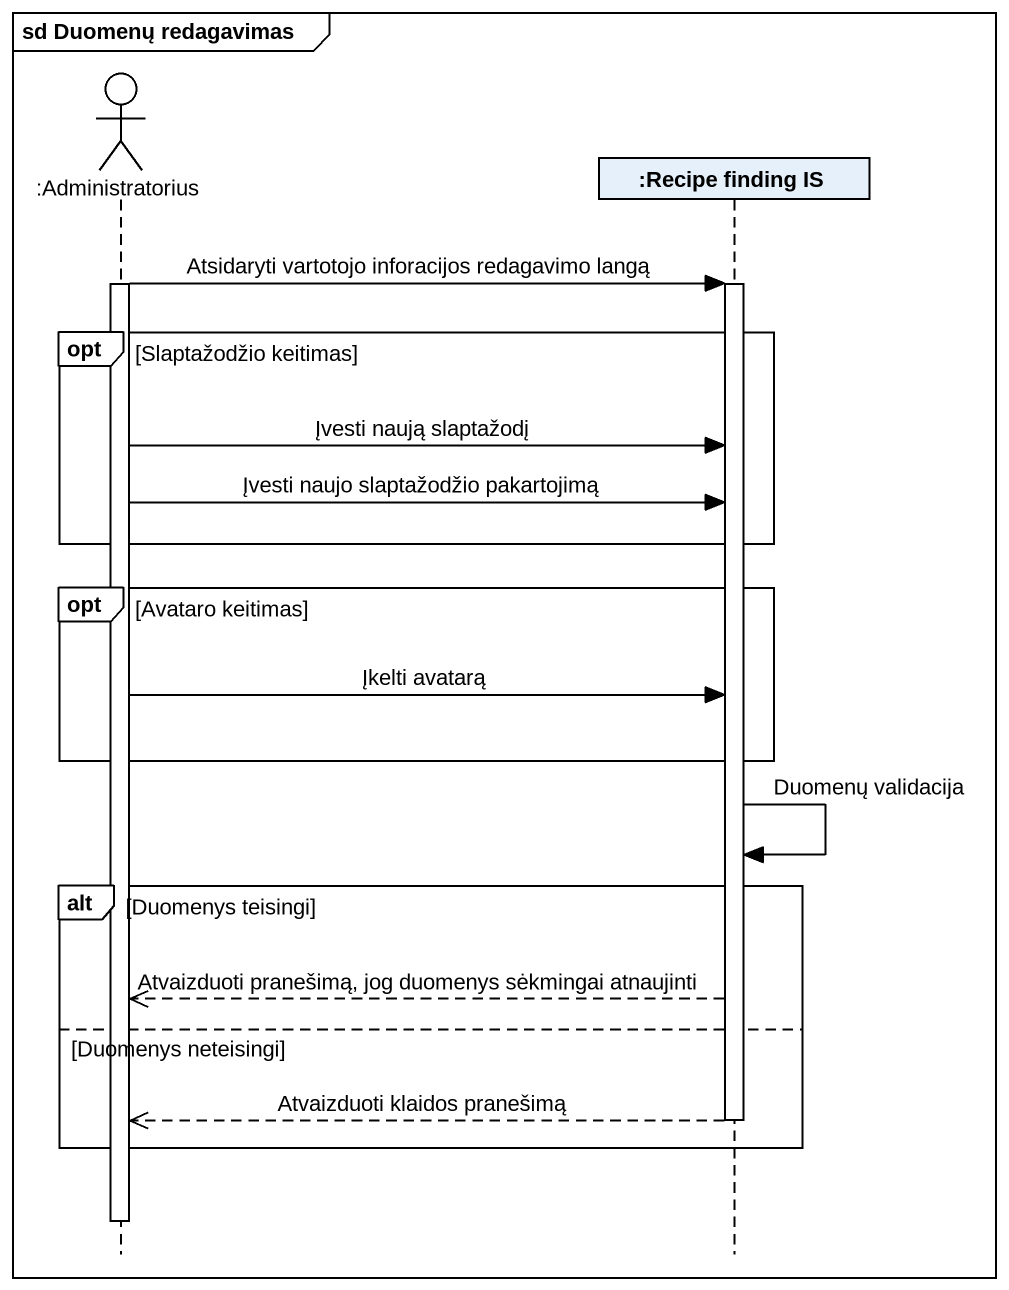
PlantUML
@startuml
mainframe sd Duomenų redagavimas
hide footbox
actor ":Administratorius" as Administratorius
participant ":Recipe finding IS" as Recipe_finding_IS

activate Administratorius
Administratorius -> Recipe_finding_IS : Atsidaryti vartotojo inforacijos redagavimo langą
activate Recipe_finding_IS
opt Slaptažodžio keitimas
  Administratorius -> Recipe_finding_IS : Įvesti naują slaptažodį
  Administratorius -> Recipe_finding_IS : Įvesti naujo slaptažodžio pakartojimą
end
opt Avataro keitimas
  Administratorius -> Recipe_finding_IS : Įkelti avatarą
end
Recipe_finding_IS -> Recipe_finding_IS : Duomenų validacija
alt Duomenys teisingi
  Recipe_finding_IS -->> Administratorius : Atvaizduoti pranešimą, jog duomenys sėkmingai atnaujinti
else Duomenys neteisingi
  Recipe_finding_IS -->> Administratorius : Atvaizduoti klaidos pranešimą
  deactivate Recipe_finding_IS
end
deactivate Administratorius
@enduml
